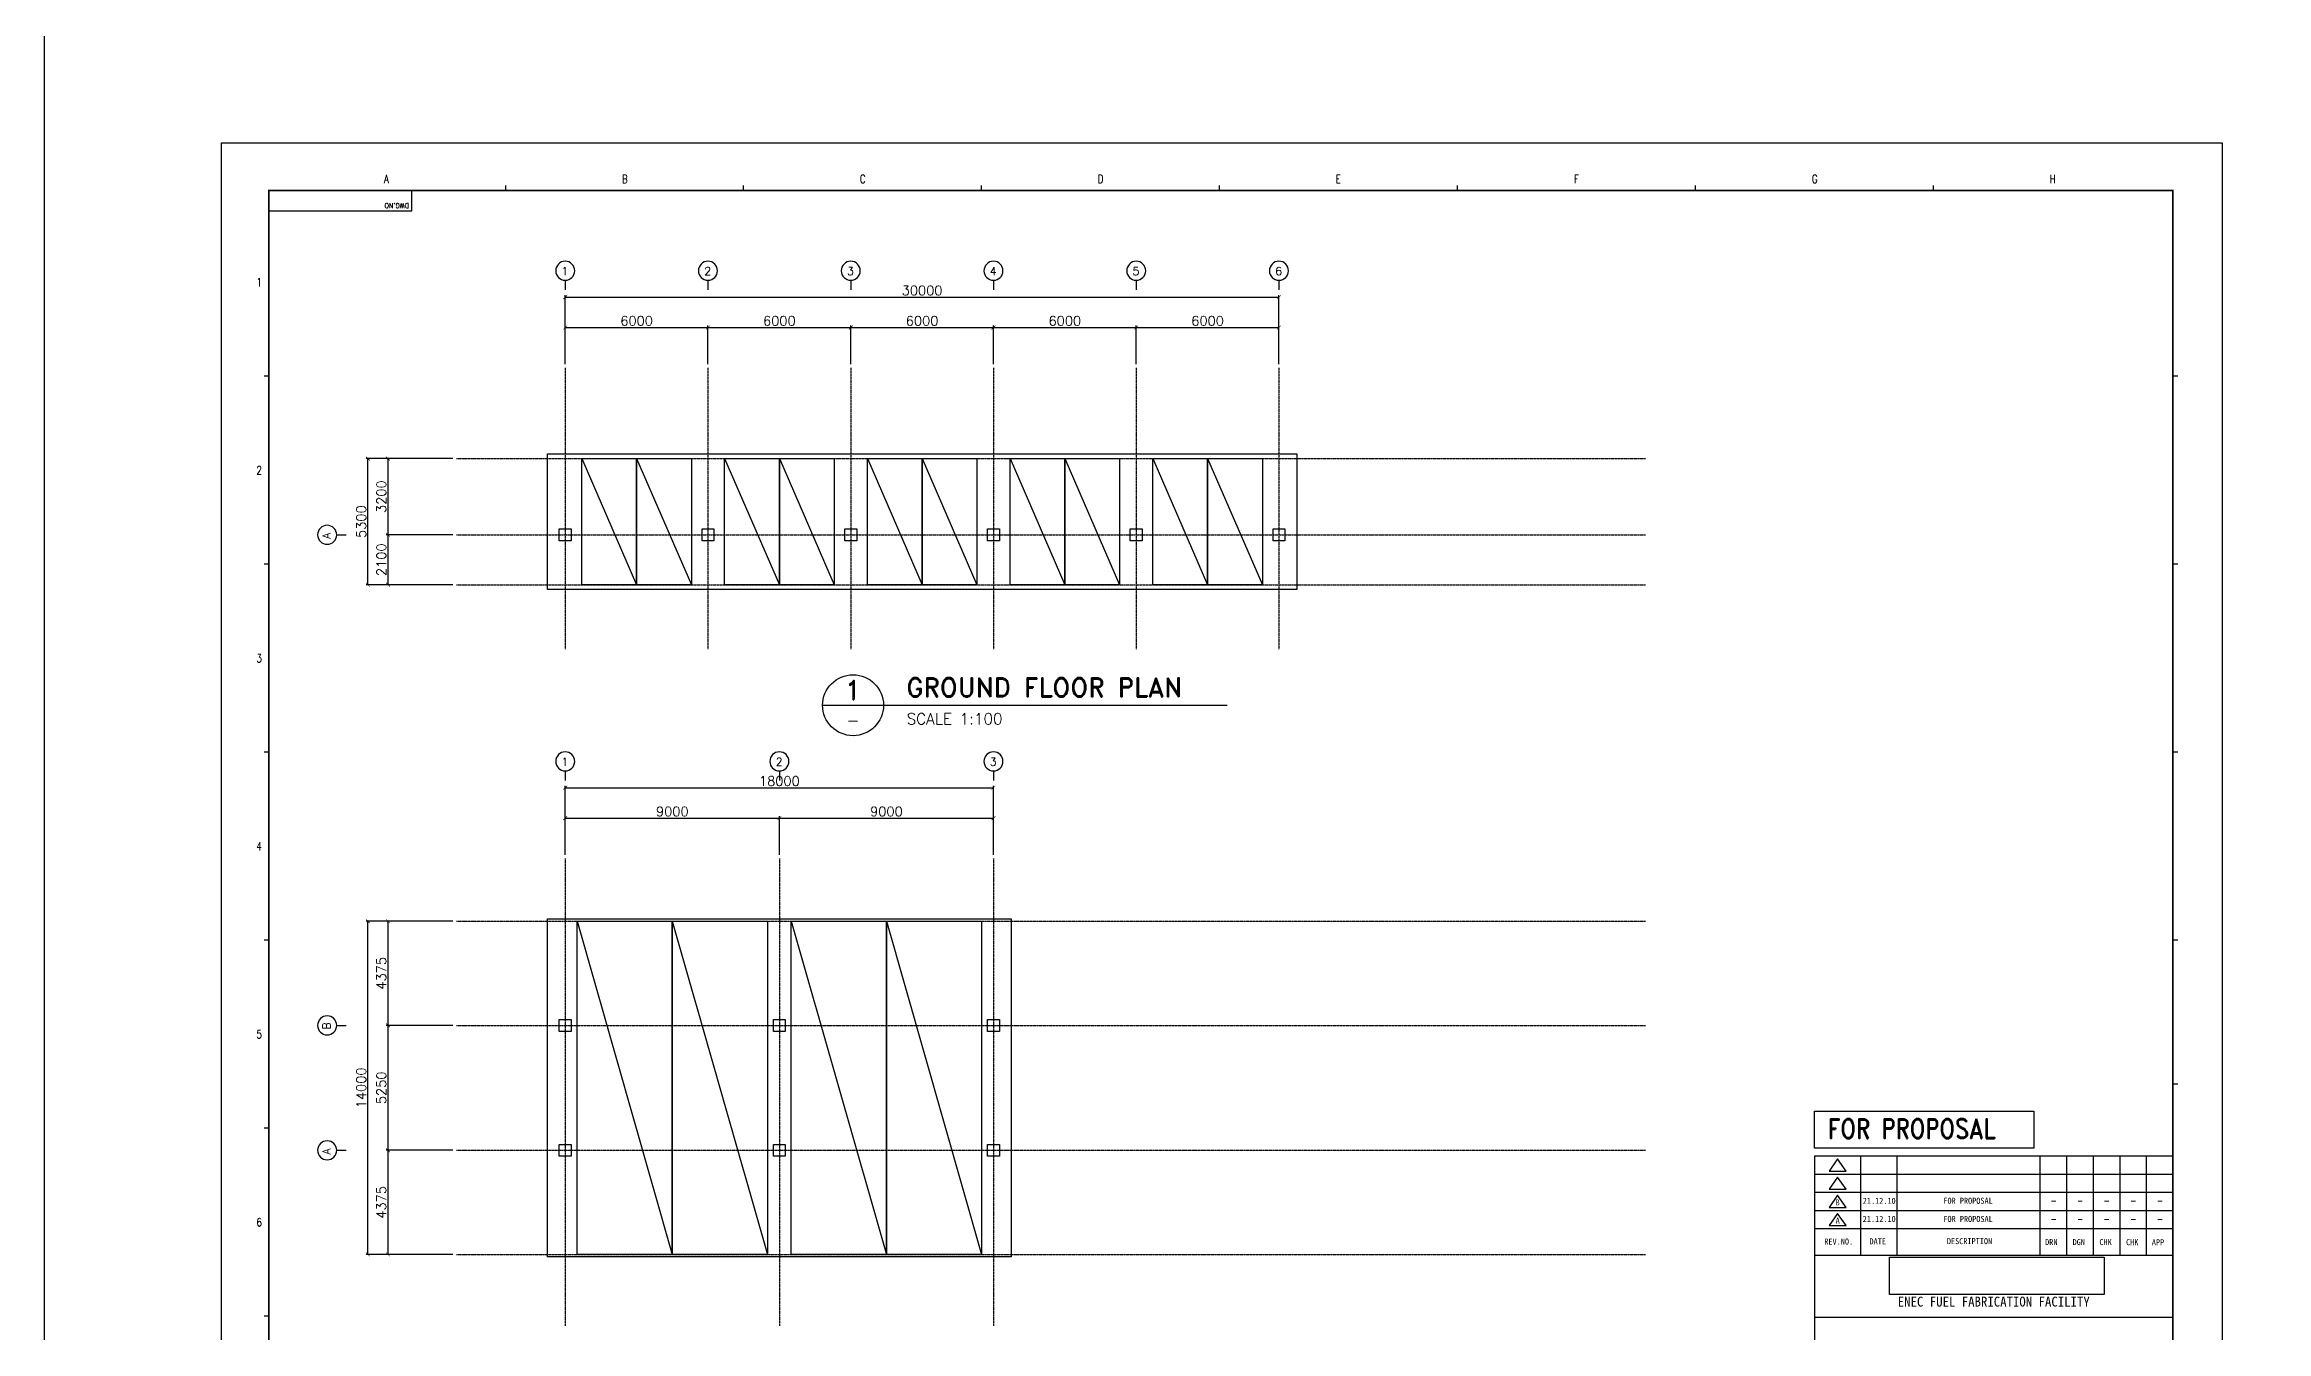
# Model space of a CAD drawing. Header units: millimetres. Extents: x -232466 to 860779, y -177975 to 311634.
# Drawn here: x 223055 to 316455, y -12095 to 41989 of the extents above; entities that cross this region are included whole.
import ezdxf
from ezdxf.enums import TextEntityAlignment as Align

# ---------------------------------------------------------------- set-up
doc = ezdxf.new("R2010")
doc.units = ezdxf.units.MM
doc.linetypes.add('AXES', pattern=[50.8, 31.75, -6.35, 6.35, -6.35])
doc.linetypes.add('CENTER', pattern=[2, 1.25, -0.25, 0.25, -0.25])
doc.layers.add('0 외형선', color=3, linetype='Continuous', lineweight=25)
doc.layers.add('TEXT', color=7, linetype='Continuous', lineweight=15)
for name, color, linetype in [('Center Line', 1, 'CENTER'), ('COL', 2, 'Continuous'), ('dim', 7, 'Continuous'), ('SYM', 7, 'Continuous'), ('TEXT1', 7, 'Continuous'), ('TITLEBOX', 7, 'Continuous'), ('TXT', 2, 'Continuous')]:
    doc.layers.add(name, color=color, linetype=linetype)
doc.styles.add('RD20', font='ROMAND.SHX', dxfattribs={"width": 0.8, "height": 2})
doc.styles.add('RD6', font='ROMAND.shx', dxfattribs={"width": 0.83, "height": 6})
doc.styles.add('ROMAND', font='romand')
doc.styles.add('RomanS', font='romans.shx')
doc.styles.add('TBOX', font='romans.shx')
doc.styles.add('돋움체', font='')
doc.styles.get('돋움체').set_extended_font_data('DotumChe')
doc.dimstyles.new('HYUNDAI', dxfattribs={"dimscale": 120, "dimtxt": 3, "dimasz": 3, "dimexe": 1, "dimexo": 2, "dimgap": 1, "dimtad": 1, "dimdec": 0, "dimdsep": 46, "dimtxsty": 'RomanS', "dimcen": 0, "dimclrd": 256, "dimclre": 256, "dimclrt": 3, "dimadec": 0, "dimazin": 0, "dimtfac": 1, "dimtdec": 0, "dimtix": 1, "dimtmove": 2, "dimatfit": 3, "dimfxl": 1, "dimtvp": 1, "dimtolj": 1, "dimarcsym": 0})
picture_1 = doc.add_image_def('image2.jpg', size_in_pixel=(500, 87))

# ---------------------------------------------------------------- blocks, each defined once
blk = doc.blocks.new('_ArchTick')
at = {"color": 0, "linetype": 'ByBlock', "const_width": 0.15}
blk.add_lwpolyline([(-0.5, -0.5), (0.5, 0.5)], dxfattribs=at)
blk = doc.blocks.new('*D784')
at = {"layer": 'Defpoints', "color": 0}
for p in [(236651, 24586), (240376, 24586), (240376, 19286)]:
    blk.add_point(p, dxfattribs=at)
at = {"layer": 'dim', "lineweight": -2}
for p, q in [((240216, 24586), (236571, 24586)), ((236651, 19286), (236651, 24586)), ((240216, 19286), (236571, 19286))]:
    blk.add_line(p, q, dxfattribs=at)
at = {"layer": 'dim', "lineweight": -2, "xscale": 160, "yscale": 160, "zscale": 160}
for p, rotation in [((236651, 24586), 90), ((236651, 19286), 270)]:
    blk.add_blockref('_ArchTick', p, dxfattribs=dict(at, rotation=rotation))
at = {"layer": 'dim', "color": 0, "insert": (236371, 21936), "char_height": 400, "attachment_point": 5, "rotation": 90, "style": 'RomanS', "bg_fill": 3, "box_fill_scale": 1.1, "bg_fill_color": 257, "bg_fill_transparency": 0}
blk.add_mtext('\\A1;5300', dxfattribs=at)
blk = doc.blocks.new('*D785')
at = {"layer": 'Defpoints', "color": 0}
for p in [(237496, 24586), (240376, 24586), (240376, 21386)]:
    blk.add_point(p, dxfattribs=at)
at = {"layer": 'dim', "lineweight": -2}
for p, q in [((240216, 24586), (237416, 24586)), ((237496, 21386), (237496, 24586)), ((240216, 21386), (237416, 21386))]:
    blk.add_line(p, q, dxfattribs=at)
at = {"layer": 'dim', "lineweight": -2, "xscale": 160, "yscale": 160, "zscale": 160}
for p, rotation in [((237496, 24586), 90), ((237496, 21386), 270)]:
    blk.add_blockref('_ArchTick', p, dxfattribs=dict(at, rotation=rotation))
at = {"layer": 'dim', "color": 0, "insert": (237216, 22986), "char_height": 400, "attachment_point": 5, "rotation": 90, "style": 'RomanS', "bg_fill": 3, "box_fill_scale": 1.1, "bg_fill_color": 257, "bg_fill_transparency": 0}
blk.add_mtext('\\A1;3200', dxfattribs=at)
blk = doc.blocks.new('*D786')
at = {"layer": 'Defpoints', "color": 0}
for p in [(250945, 30094), (244945, 28395), (250945, 28395)]:
    blk.add_point(p, dxfattribs=at)
at = {"layer": 'dim', "lineweight": -2}
for p, q in [((244945, 28555), (244945, 30174)), ((244945, 30094), (250945, 30094)), ((250945, 28555), (250945, 30174))]:
    blk.add_line(p, q, dxfattribs=at)
at = {"layer": 'dim', "lineweight": -2, "xscale": 160, "yscale": 160, "zscale": 160, "rotation": 180}
blk.add_blockref('_ArchTick', (244945, 30094), dxfattribs=at)
at = {"layer": 'dim', "lineweight": -2, "xscale": 160, "yscale": 160, "zscale": 160}
blk.add_blockref('_ArchTick', (250945, 30094), dxfattribs=at)
at = {"layer": 'dim', "color": 0, "insert": (247945, 30374), "char_height": 400, "attachment_point": 5, "style": 'RomanS', "bg_fill": 3, "box_fill_scale": 1.1, "bg_fill_color": 257, "bg_fill_transparency": 0}
blk.add_mtext('\\A1;6000', dxfattribs=at)
blk = doc.blocks.new('주열')
at = {"layer": 'SYM'}
blk.add_line((0, 600), (0, 0), dxfattribs=at)
blk.add_circle((0, 1200), 600, dxfattribs=at)
blk = doc.blocks.new('*D787')
at = {"layer": 'Defpoints', "color": 0}
for p in [(274945, 31373), (244945, 28395), (274945, 28395)]:
    blk.add_point(p, dxfattribs=at)
at = {"layer": 'dim', "lineweight": -2}
for p, q in [((244945, 28555), (244945, 31453)), ((244945, 31373), (274945, 31373)), ((274945, 28555), (274945, 31453))]:
    blk.add_line(p, q, dxfattribs=at)
at = {"layer": 'dim', "lineweight": -2, "xscale": 160, "yscale": 160, "zscale": 160, "rotation": 180}
blk.add_blockref('_ArchTick', (244945, 31373), dxfattribs=at)
at = {"layer": 'dim', "lineweight": -2, "xscale": 160, "yscale": 160, "zscale": 160}
blk.add_blockref('_ArchTick', (274945, 31373), dxfattribs=at)
at = {"layer": 'dim', "color": 0, "insert": (259945, 31653), "char_height": 400, "attachment_point": 5, "style": 'RomanS', "bg_fill": 3, "box_fill_scale": 1.1, "bg_fill_color": 257, "bg_fill_transparency": 0}
blk.add_mtext('\\A1;30000', dxfattribs=at)
blk = doc.blocks.new('*D788')
at = {"layer": 'Defpoints', "color": 0}
for p in [(240376, 21386), (240376, 19286)]:
    blk.add_point(p, dxfattribs=at)
at = {"layer": 'dim', "lineweight": -2}
for p, q in [((240216, 21386), (237416, 21386)), ((237496, 19286), (237496, 21386)), ((240216, 19286), (237416, 19286))]:
    blk.add_line(p, q, dxfattribs=at)
at = {"layer": 'dim', "lineweight": -2, "xscale": 160, "yscale": 160, "zscale": 160}
for p, rotation in [((237496, 21386), 90), ((237496, 19286), 270)]:
    blk.add_blockref('_ArchTick', p, dxfattribs=dict(at, rotation=rotation))
at = {"layer": 'dim', "color": 0, "insert": (237216, 20336), "char_height": 400, "attachment_point": 5, "rotation": 90, "style": 'RomanS', "bg_fill": 3, "box_fill_scale": 1.1, "bg_fill_color": 257, "bg_fill_transparency": 0}
blk.add_mtext('\\A1;2100', dxfattribs=at)
at = {"layer": 'Defpoints', "color": 0}
blk.add_point((237496, 21386), dxfattribs=at)
blk = doc.blocks.new('*D789')
at = {"layer": 'Defpoints', "color": 0}
for p in [(256945, 30094), (250945, 28395), (256945, 28395)]:
    blk.add_point(p, dxfattribs=at)
at = {"layer": 'dim', "lineweight": -2}
for p, q in [((250945, 28555), (250945, 30174)), ((250945, 30094), (256945, 30094)), ((256945, 28555), (256945, 30174))]:
    blk.add_line(p, q, dxfattribs=at)
at = {"layer": 'dim', "lineweight": -2, "xscale": 160, "yscale": 160, "zscale": 160, "rotation": 180}
blk.add_blockref('_ArchTick', (250945, 30094), dxfattribs=at)
at = {"layer": 'dim', "lineweight": -2, "xscale": 160, "yscale": 160, "zscale": 160}
blk.add_blockref('_ArchTick', (256945, 30094), dxfattribs=at)
at = {"layer": 'dim', "color": 0, "insert": (253945, 30374), "char_height": 400, "attachment_point": 5, "style": 'RomanS', "bg_fill": 3, "box_fill_scale": 1.1, "bg_fill_color": 257, "bg_fill_transparency": 0}
blk.add_mtext('\\A1;6000', dxfattribs=at)
blk = doc.blocks.new('*D790')
at = {"layer": 'Defpoints', "color": 0}
for p in [(262945, 30094), (256945, 28395), (262945, 28395)]:
    blk.add_point(p, dxfattribs=at)
at = {"layer": 'dim', "lineweight": -2}
for p, q in [((256945, 28555), (256945, 30174)), ((256945, 30094), (262945, 30094)), ((262945, 28555), (262945, 30174))]:
    blk.add_line(p, q, dxfattribs=at)
at = {"layer": 'dim', "lineweight": -2, "xscale": 160, "yscale": 160, "zscale": 160, "rotation": 180}
blk.add_blockref('_ArchTick', (256945, 30094), dxfattribs=at)
at = {"layer": 'dim', "lineweight": -2, "xscale": 160, "yscale": 160, "zscale": 160}
blk.add_blockref('_ArchTick', (262945, 30094), dxfattribs=at)
at = {"layer": 'dim', "color": 0, "insert": (259945, 30374), "char_height": 400, "attachment_point": 5, "style": 'RomanS', "bg_fill": 3, "box_fill_scale": 1.1, "bg_fill_color": 257, "bg_fill_transparency": 0}
blk.add_mtext('\\A1;6000', dxfattribs=at)
blk = doc.blocks.new('*D791')
at = {"layer": 'Defpoints', "color": 0}
for p in [(268945, 30094), (262945, 28395), (268945, 28395)]:
    blk.add_point(p, dxfattribs=at)
at = {"layer": 'dim', "lineweight": -2}
for p, q in [((262945, 28555), (262945, 30174)), ((262945, 30094), (268945, 30094)), ((268945, 28555), (268945, 30174))]:
    blk.add_line(p, q, dxfattribs=at)
at = {"layer": 'dim', "lineweight": -2, "xscale": 160, "yscale": 160, "zscale": 160, "rotation": 180}
blk.add_blockref('_ArchTick', (262945, 30094), dxfattribs=at)
at = {"layer": 'dim', "lineweight": -2, "xscale": 160, "yscale": 160, "zscale": 160}
blk.add_blockref('_ArchTick', (268945, 30094), dxfattribs=at)
at = {"layer": 'dim', "color": 0, "insert": (265945, 30374), "char_height": 400, "attachment_point": 5, "style": 'RomanS', "bg_fill": 3, "box_fill_scale": 1.1, "bg_fill_color": 257, "bg_fill_transparency": 0}
blk.add_mtext('\\A1;6000', dxfattribs=at)
blk = doc.blocks.new('*D792')
at = {"layer": 'Defpoints', "color": 0}
for p in [(274945, 30094), (268945, 28395), (274945, 28395)]:
    blk.add_point(p, dxfattribs=at)
at = {"layer": 'dim', "lineweight": -2}
for p, q in [((268945, 28555), (268945, 30174)), ((268945, 30094), (274945, 30094)), ((274945, 28555), (274945, 30174))]:
    blk.add_line(p, q, dxfattribs=at)
at = {"layer": 'dim', "lineweight": -2, "xscale": 160, "yscale": 160, "zscale": 160, "rotation": 180}
blk.add_blockref('_ArchTick', (268945, 30094), dxfattribs=at)
at = {"layer": 'dim', "lineweight": -2, "xscale": 160, "yscale": 160, "zscale": 160}
blk.add_blockref('_ArchTick', (274945, 30094), dxfattribs=at)
at = {"layer": 'dim', "color": 0, "insert": (271945, 30374), "char_height": 400, "attachment_point": 5, "style": 'RomanS', "bg_fill": 3, "box_fill_scale": 1.1, "bg_fill_color": 257, "bg_fill_transparency": 0}
blk.add_mtext('\\A1;6000', dxfattribs=at)
blk = doc.blocks.new('*D793')
at = {"layer": 'Defpoints', "color": 0}
for p in [(236651, 5145), (240376, 5145), (240376, -8855)]:
    blk.add_point(p, dxfattribs=at)
at = {"layer": 'dim', "lineweight": -2}
for p, q in [((240216, 5145), (236571, 5145)), ((236651, -8855), (236651, 5145)), ((240216, -8855), (236571, -8855))]:
    blk.add_line(p, q, dxfattribs=at)
at = {"layer": 'dim', "lineweight": -2, "xscale": 160, "yscale": 160, "zscale": 160}
for p, rotation in [((236651, 5145), 90), ((236651, -8855), 270)]:
    blk.add_blockref('_ArchTick', p, dxfattribs=dict(at, rotation=rotation))
at = {"layer": 'dim', "color": 0, "insert": (236371, -1855), "char_height": 400, "attachment_point": 5, "rotation": 90, "style": 'RomanS', "bg_fill": 3, "box_fill_scale": 1.1, "bg_fill_color": 257, "bg_fill_transparency": 0}
blk.add_mtext('\\A1;14000', dxfattribs=at)
blk = doc.blocks.new('*D794')
at = {"layer": 'Defpoints', "color": 0}
for p in [(237496, 5145), (240376, 5145), (240376, 770)]:
    blk.add_point(p, dxfattribs=at)
at = {"layer": 'dim', "lineweight": -2}
for p, q in [((240216, 5145), (237416, 5145)), ((237496, 770), (237496, 5145)), ((240216, 770), (237416, 770))]:
    blk.add_line(p, q, dxfattribs=at)
at = {"layer": 'dim', "lineweight": -2, "xscale": 160, "yscale": 160, "zscale": 160}
for p, rotation in [((237496, 5145), 90), ((237496, 770), 270)]:
    blk.add_blockref('_ArchTick', p, dxfattribs=dict(at, rotation=rotation))
at = {"layer": 'dim', "color": 0, "insert": (237216, 2958), "char_height": 400, "attachment_point": 5, "rotation": 90, "style": 'RomanS', "bg_fill": 3, "box_fill_scale": 1.1, "bg_fill_color": 257, "bg_fill_transparency": 0}
blk.add_mtext('\\A1;4375', dxfattribs=at)
blk = doc.blocks.new('*D795')
at = {"layer": 'Defpoints', "color": 0}
for p in [(253945, 9478), (244945, 7780), (253945, 7780)]:
    blk.add_point(p, dxfattribs=at)
at = {"layer": 'dim', "lineweight": -2}
for p, q in [((244945, 7940), (244945, 9558)), ((244945, 9478), (253945, 9478)), ((253945, 7940), (253945, 9558))]:
    blk.add_line(p, q, dxfattribs=at)
at = {"layer": 'dim', "lineweight": -2, "xscale": 160, "yscale": 160, "zscale": 160, "rotation": 180}
blk.add_blockref('_ArchTick', (244945, 9478), dxfattribs=at)
at = {"layer": 'dim', "lineweight": -2, "xscale": 160, "yscale": 160, "zscale": 160}
blk.add_blockref('_ArchTick', (253945, 9478), dxfattribs=at)
at = {"layer": 'dim', "color": 0, "insert": (249445, 9758), "char_height": 400, "attachment_point": 5, "style": 'RomanS', "bg_fill": 3, "box_fill_scale": 1.1, "bg_fill_color": 257, "bg_fill_transparency": 0}
blk.add_mtext('\\A1;9000', dxfattribs=at)
blk = doc.blocks.new('*D796')
at = {"layer": 'Defpoints', "color": 0}
for p in [(262945, 10758), (244945, 7780), (262945, 7780)]:
    blk.add_point(p, dxfattribs=at)
at = {"layer": 'dim', "lineweight": -2}
for p, q in [((244945, 7940), (244945, 10838)), ((244945, 10758), (262945, 10758)), ((262945, 7940), (262945, 10838))]:
    blk.add_line(p, q, dxfattribs=at)
at = {"layer": 'dim', "lineweight": -2, "xscale": 160, "yscale": 160, "zscale": 160, "rotation": 180}
blk.add_blockref('_ArchTick', (244945, 10758), dxfattribs=at)
at = {"layer": 'dim', "lineweight": -2, "xscale": 160, "yscale": 160, "zscale": 160}
blk.add_blockref('_ArchTick', (262945, 10758), dxfattribs=at)
at = {"layer": 'dim', "color": 0, "insert": (253945, 11038), "char_height": 400, "attachment_point": 5, "style": 'RomanS', "bg_fill": 3, "box_fill_scale": 1.1, "bg_fill_color": 257, "bg_fill_transparency": 0}
blk.add_mtext('\\A1;18000', dxfattribs=at)
blk = doc.blocks.new('*D797')
at = {"layer": 'Defpoints', "color": 0}
for p in [(237496, 770), (240376, 770), (240376, -4480)]:
    blk.add_point(p, dxfattribs=at)
at = {"layer": 'dim', "lineweight": -2}
for p, q in [((240216, 770), (237416, 770)), ((237496, -4480), (237496, 770)), ((240216, -4480), (237416, -4480))]:
    blk.add_line(p, q, dxfattribs=at)
at = {"layer": 'dim', "lineweight": -2, "xscale": 160, "yscale": 160, "zscale": 160}
for p, rotation in [((237496, 770), 90), ((237496, -4480), 270)]:
    blk.add_blockref('_ArchTick', p, dxfattribs=dict(at, rotation=rotation))
at = {"layer": 'dim', "color": 0, "insert": (237216, -1855), "char_height": 400, "attachment_point": 5, "rotation": 90, "style": 'RomanS', "bg_fill": 3, "box_fill_scale": 1.1, "bg_fill_color": 257, "bg_fill_transparency": 0}
blk.add_mtext('\\A1;5250', dxfattribs=at)
blk = doc.blocks.new('*D798')
at = {"layer": 'Defpoints', "color": 0}
for p in [(262945, 9478), (253945, 7780), (262945, 7780)]:
    blk.add_point(p, dxfattribs=at)
at = {"layer": 'dim', "lineweight": -2}
for p, q in [((253945, 7940), (253945, 9558)), ((253945, 9478), (262945, 9478)), ((262945, 7940), (262945, 9558))]:
    blk.add_line(p, q, dxfattribs=at)
at = {"layer": 'dim', "lineweight": -2, "xscale": 160, "yscale": 160, "zscale": 160, "rotation": 180}
blk.add_blockref('_ArchTick', (253945, 9478), dxfattribs=at)
at = {"layer": 'dim', "lineweight": -2, "xscale": 160, "yscale": 160, "zscale": 160}
blk.add_blockref('_ArchTick', (262945, 9478), dxfattribs=at)
at = {"layer": 'dim', "color": 0, "insert": (258445, 9758), "char_height": 400, "attachment_point": 5, "style": 'RomanS', "bg_fill": 3, "box_fill_scale": 1.1, "bg_fill_color": 257, "bg_fill_transparency": 0}
blk.add_mtext('\\A1;9000', dxfattribs=at)
blk = doc.blocks.new('*D799')
at = {"layer": 'Defpoints', "color": 0}
for p in [(237496, -4480), (240376, -4480), (240376, -8855)]:
    blk.add_point(p, dxfattribs=at)
at = {"layer": 'dim', "lineweight": -2}
for p, q in [((240216, -4480), (237416, -4480)), ((237496, -8855), (237496, -4480)), ((240216, -8855), (237416, -8855))]:
    blk.add_line(p, q, dxfattribs=at)
at = {"layer": 'dim', "lineweight": -2, "xscale": 160, "yscale": 160, "zscale": 160}
for p, rotation in [((237496, -4480), 90), ((237496, -8855), 270)]:
    blk.add_blockref('_ArchTick', p, dxfattribs=dict(at, rotation=rotation))
at = {"layer": 'dim', "color": 0, "insert": (237216, -6667), "char_height": 400, "attachment_point": 5, "rotation": 90, "style": 'RomanS', "bg_fill": 3, "box_fill_scale": 1.1, "bg_fill_color": 257, "bg_fill_transparency": 0}
blk.add_mtext('\\A1;4375', dxfattribs=at)

msp = doc.modelspace()

# ---------------------------------------------------------------- linework, layer by layer
for p, q in [((245645.1, 24585.6), (247945.5, 19285.6)), ((247945.5, 24585.6), (250245.8, 19285.6)), ((251645.1, 24585.6), (253945.5, 19285.6)), ((253945.5, 24585.6), (256245.8, 19285.6)), ((257645.1, 24585.6), (259945.5, 19285.6)), ((259945.5, 24585.6), (262245.8, 19285.6)), ((263645.1, 24585.6), (265945.5, 19285.6)), ((265945.5, 24585.6), (268245.8, 19285.6)), ((269645.1, 24585.6), (271945.5, 19285.6)), ((271945.5, 24585.6), (274245.8, 19285.6)), ((245444.8, 5145.1), (249444.8, -8854.9)), ((249444.8, 5145.1), (253444.7, -8854.9)), ((254444.8, 5145.1), (258444.8, -8854.9)), ((258444.8, 5145.1), (262444.7, -8854.9))]:
    msp.add_line(p, q)
for points in [[(245644.8, 24585.6), (247945.5, 24585.6), (247945.5, 19285.6), (245644.8, 19285.6)], [(247944.8, 24585.6), (250245.8, 24585.6), (250245.8, 19285.6), (247944.8, 19285.6)], [(251644.8, 24585.6), (253945.5, 24585.6), (253945.5, 19285.6), (251644.8, 19285.6)], [(253944.8, 24585.6), (256245.8, 24585.6), (256245.8, 19285.6), (253944.8, 19285.6)], [(257644.8, 24585.6), (259945.5, 24585.6), (259945.5, 19285.6), (257644.8, 19285.6)], [(259944.8, 24585.6), (262245.8, 24585.6), (262245.8, 19285.6), (259944.8, 19285.6)], [(263644.8, 24585.6), (265945.5, 24585.6), (265945.5, 19285.6), (263644.8, 19285.6)], [(265944.8, 24585.6), (268245.8, 24585.6), (268245.8, 19285.6), (265944.8, 19285.6)], [(269644.8, 24585.6), (271945.5, 24585.6), (271945.5, 19285.6), (269644.8, 19285.6)], [(271944.8, 24585.6), (274245.8, 24585.6), (274245.8, 19285.6), (271944.8, 19285.6)], [(245444.8, 5145.1), (249444.8, 5145.1), (249444.8, -8854.9), (245444.8, -8854.9)], [(249444.8, 5145.1), (253444.8, 5145.1), (253444.8, -8854.9), (249444.8, -8854.9)], [(254444.8, 5145.1), (258444.8, 5145.1), (258444.8, -8854.9), (254444.8, -8854.9)], [(258444.8, 5145.1), (262444.8, 5145.1), (262444.8, -8854.9), (258444.8, -8854.9)]]:
    msp.add_lwpolyline(points, close=True)
msp.add_lwpolyline([(255762.7, 14223.4), (272762.7, 14223.4)])
msp.add_circle((257042.7, 14223.4), 1280)
at = {"layer": '0 외형선', "linetype": 'Continuous'}
for points in [[(244194.8, 24785.6), (275694.8, 24785.6), (275694.8, 19085.6), (244194.8, 19085.6)], [(244195.9, 5245.1), (263694.8, 5245.1), (263694.8, -8954.9), (244195.9, -8954.9)]]:
    msp.add_lwpolyline(points, close=True, dxfattribs=at)
at = {"layer": 'Center Line', "linetype": 'AXES'}
for p, q in [((244944.8, 28395.3), (244944.8, 16585.6)), ((244944.8, 7779.8), (244944.8, -11854.9))]:
    msp.add_line(p, q, dxfattribs=at)
at = {"layer": 'COL'}
for points in [[(244694.8, 21135.6), (244694.8, 21635.6), (245194.8, 21635.6), (245194.8, 21135.6)], [(250694.8, 21135.6), (250694.8, 21635.6), (251194.8, 21635.6), (251194.8, 21135.6)], [(256694.8, 21135.6), (256694.8, 21635.6), (257194.8, 21635.6), (257194.8, 21135.6)], [(262694.8, 21135.6), (262694.8, 21635.6), (263194.8, 21635.6), (263194.8, 21135.6)], [(268694.8, 21135.6), (268694.8, 21635.6), (269194.8, 21635.6), (269194.8, 21135.6)], [(274694.8, 21135.6), (274694.8, 21635.6), (275194.8, 21635.6), (275194.8, 21135.6)], [(244694.8, 520.1), (244694.8, 1020.1), (245194.8, 1020.1), (245194.8, 520.1)], [(253694.8, 520.1), (253694.8, 1020.1), (254194.8, 1020.1), (254194.8, 520.1)], [(262694.8, 520.1), (262694.8, 1020.1), (263194.8, 1020.1), (263194.8, 520.1)], [(244694.8, -4729.9), (244694.8, -4229.9), (245194.8, -4229.9), (245194.8, -4729.9)], [(253694.8, -4729.9), (253694.8, -4229.9), (254194.8, -4229.9), (254194.8, -4729.9)], [(262694.8, -4729.9), (262694.8, -4229.9), (263194.8, -4229.9), (263194.8, -4729.9)]]:
    msp.add_lwpolyline(points, close=True, dxfattribs=at)
at = {"layer": 'TITLEBOX', "color": 4, "linetype": 'Continuous'}
for p, q in [((242442.8, 35857), (242442.8, 36057)), ((242442.8, 35857), (242442.8, 36057)), ((252442.8, 35857), (252442.8, 36057)), ((252442.8, 35857), (252442.8, 36057)), ((262442.8, 35857), (262442.8, 36057)), ((262442.8, 35857), (262442.8, 36057)), ((272442.8, 35857), (272442.8, 36057)), ((272442.8, 35857), (272442.8, 36057)), ((282442.8, 35857), (282442.8, 36057)), ((282442.8, 35857), (282442.8, 36057)), ((292456.5, 35857), (292456.5, 36057)), ((292456.5, 35857), (292456.5, 36057)), ((302456.5, 35857), (302456.5, 36057)), ((302456.5, 35857), (302456.5, 36057)), ((232492.8, 28057), (232292.8, 28057)), ((312718.8, 28057), (312518.8, 28057)), ((232492.8, 20157), (232292.8, 20157)), ((312718.8, 20157), (312518.8, 20157)), ((232492.8, 12257), (232292.8, 12257)), ((312718.8, 12257), (312518.8, 12257)), ((232492.8, 4357), (232292.8, 4357)), ((312718.8, 4357), (312518.8, 4357)), ((312718.8, -1705.7), (312518.8, -1705.7)), ((232492.8, -3543), (232292.8, -3543)), ((232492.8, -11443), (232292.8, -11443))]:
    msp.add_line(p, q, dxfattribs=at)
at = {"layer": 'TITLEBOX', "color": 30, "linetype": 'Continuous'}
for p, q in [((297458.6, -2827.8), (306669.9, -2827.8)), ((297458.6, -4390.5), (297458.6, -2827.8)), ((306669.9, -2827.8), (306669.9, -4390.5)), ((306669.9, -4390.5), (297458.6, -4390.5))]:
    msp.add_line(p, q, dxfattribs=at)
at = {"layer": 'TITLEBOX'}
for p, q in [((297458.6, -4716.3), (312518.8, -4716.3)), ((297458.6, -4716.3), (297458.6, -19249.6)), ((297458.6, -4716.3), (312518.8, -4716.3)), ((297458.6, -4716.3), (297458.6, -19249.6)), ((297458.6, -5479.5), (312518.8, -5479.5)), ((297458.6, -5479.5), (312518.8, -5479.5)), ((298425.3, -4843.5), (298069.1, -5352.3)), ((298425.3, -4843.5), (298069.1, -5352.3)), ((298069.1, -5352.3), (298781.5, -5352.3)), ((298069.1, -5352.3), (298781.5, -5352.3)), ((298781.5, -5352.3), (298425.3, -4843.5)), ((298781.5, -5352.3), (298425.3, -4843.5)), ((299392, -4716.3), (299392, -8888.4)), ((299392, -4716.3), (299392, -8888.4)), ((300918.4, -4716.3), (300918.4, -8888.4)), ((300918.4, -4716.3), (300918.4, -8888.4)), ((306926.5, -4720), (306926.5, -8888.4)), ((306926.5, -4720), (306926.5, -8888.4)), ((308045, -4720), (308045, -8888.4)), ((308045, -4720), (308045, -8888.4)), ((309163.5, -4720), (309163.5, -8888.4)), ((309163.5, -4720), (309163.5, -8888.4)), ((310281.9, -4720), (310281.9, -8888.4)), ((310281.9, -4720), (310281.9, -8888.4)), ((311400.4, -4720), (311400.4, -8888.4)), ((311400.4, -4720), (311400.4, -8888.4)), ((297458.6, -6242.7), (312518.8, -6242.7)), ((297458.6, -6242.7), (312518.8, -6242.7)), ((298425.3, -5606.7), (298069.1, -6115.5)), ((298425.3, -5606.7), (298069.1, -6115.5)), ((298069.1, -6115.5), (298781.5, -6115.5)), ((298069.1, -6115.5), (298781.5, -6115.5)), ((298425.3, -6369.9), (298069.1, -6878.7)), ((298425.3, -6369.9), (298069.1, -6878.7)), ((298781.5, -6115.5), (298425.3, -5606.7)), ((298781.5, -6115.5), (298425.3, -5606.7)), ((298781.5, -6878.7), (298425.3, -6369.9)), ((298781.5, -6878.7), (298425.3, -6369.9)), ((297458.6, -7005.9), (312518.8, -7005.9)), ((297458.6, -7005.9), (312518.8, -7005.9)), ((298069.1, -6878.7), (298781.5, -6878.7)), ((298069.1, -6878.7), (298781.5, -6878.7)), ((298425.3, -7133.1), (298069.1, -7641.9)), ((298425.3, -7133.1), (298069.1, -7641.9)), ((298781.5, -7641.9), (298425.3, -7133.1)), ((298781.5, -7641.9), (298425.3, -7133.1)), ((297458.6, -7769.1), (312518.8, -7769.1)), ((297458.6, -7769.1), (312518.8, -7769.1)), ((298069.1, -7641.9), (298781.5, -7641.9)), ((298069.1, -7641.9), (298781.5, -7641.9)), ((297458.6, -8888.4), (312518.8, -8888.4)), ((297458.6, -8888.4), (312518.8, -8888.4)), ((297458.6, -11487.5), (312518.8, -11487.5)), ((297458.6, -11487.5), (312518.8, -11487.5))]:
    msp.add_line(p, q, dxfattribs=at)
at = {"layer": 'TITLEBOX', "color": 7}
msp.add_lwpolyline([(230492.8, 37857), (314592.8, 37857), (314592.8, -21543), (230492.8, -21543)], close=True, dxfattribs=at)
at = {"layer": 'TITLEBOX', "color": 4, "const_width": 70}
msp.add_lwpolyline([(232492.8, 35857), (312518.8, 35857), (312518.8, -19234.5), (232492.8, -19234.5)], close=True, dxfattribs=at)
at = {"layer": 'TITLEBOX'}
msp.add_lwpolyline([(232492.8, 34991.1), (238492.8, 34991.1), (238492.8, 35857)], dxfattribs=at)

# ---------------------------------------------------------------- block references
at = {"layer": 'SYM', "xscale": -0.6666666666666666, "yscale": 0.6666666666666666, "zscale": 0.6666666666666666, "rotation": 359.9999999999999}
for p in [(244944.8, 31680), (244944.8, 11064.5)]:
    msp.add_blockref('주열', p, dxfattribs=at)

# ---------------------------------------------------------------- texts
at = {"layer": 'SYM', "style": 'ROMAND'}
for p in [(244789.2, 32295.8), (244789.2, 11680.3)]:
    msp.add_text('1', height=336.4, dxfattribs=at).set_placement(p)
for s, p in [('A', (235082.6, 21209.7)), ('B', (235082.6, 594.2)), ('A', (235082.6, -4655.8))]:
    msp.add_text(s, height=336.4, rotation=90, dxfattribs=at).set_placement(p)
at = {"layer": 'TEXT', "color": 7, "style": '돋움체'}
for s, height, p in [('21.12.10', 254.4, (300173.9, -6600)), ('FOR PROPOSAL', 254.396, (303908.3, -6600)), ('A', 254.4, (298428.7, -7432.6)), ('B', 254.4, (298428.7, -6669.4)), ('21.12.10', 254.4, (300173.9, -7363.2)), ('FOR PROPOSAL', 254.396, (303908.3, -7363.2))]:
    msp.add_text(s, height=height, dxfattribs=at).set_placement(p, align=Align.MIDDLE_CENTER)
at = {"layer": 'TEXT1', "color": 3, "style": 'ROMAND'}
msp.add_text('1', height=800, dxfattribs=at).set_placement((257042.7, 14863.4), align=Align.MIDDLE_CENTER)
for s, height, p in [('GROUND FLOOR PLAN', 800, (259282.7, 14573.2)), ('SCALE 1:100', 468, (259294.1, 13417.6))]:
    msp.add_text(s, height=height, dxfattribs=at).set_placement(p)
at = {"layer": 'TEXT1', "style": 'RomanS'}
msp.add_text('-', height=480, dxfattribs=at).set_placement((257042.7, 13583.4), align=Align.MIDDLE_CENTER)
at = {"layer": 'TITLEBOX', "color": 4, "linetype": 'Continuous', "style": 'TBOX', "width": 0.75}
for s, p in [('A', (237329.8, 36163.5)), ('B', (247329.8, 36163.5)), ('C', (257329.8, 36163.5)), ('D', (267329.8, 36163.5)), ('E', (277329.8, 36163.5)), ('F', (287343.5, 36163.5)), ('G', (297343.5, 36163.5)), ('H', (307343.5, 36163.5)), ('1', (231966.9, 31823.8)), ('2', (231966.9, 23923.8)), ('3', (231966.9, 16023.8)), ('4', (231966.9, 8123.8)), ('5', (231966.9, 223.8)), ('6', (231966.9, -7676.2))]:
    msp.add_text(s, height=350, dxfattribs=at).set_placement(p)
at = {"layer": 'TITLEBOX', "style": 'ROMAND'}
msp.add_text('DWG.NO', height=200, rotation=180, dxfattribs=at).set_placement((238377.3, 35316.8))
at = {"layer": 'TITLEBOX', "style": '돋움체'}
for s, height, p in [('REV.NO.', 254.4, (297866.8, -8439.8)), ('REV.NO.', 254.4, (297866.8, -8439.8)), ('DATE', 254.4, (299765, -8429.6)), ('DATE', 254.4, (299765, -8429.6)), ('DESCRIPTION', 254.396, (303017.5, -8422.9)), ('DESCRIPTION', 254.396, (303017.5, -8422.9)), ('DRN', 254.4, (307147.8, -8462.8)), ('DRN', 254.4, (307147.8, -8462.8)), ('DGN', 254.4, (308301.7, -8462.8)), ('DGN', 254.4, (308301.7, -8462.8)), ('CHK', 254.4, (309428.2, -8462.8)), ('CHK', 254.4, (309428.2, -8462.8)), ('CHK', 254.4, (310548.6, -8465.6)), ('CHK', 254.4, (310548.6, -8465.6)), ('APP', 254.4, (311632.3, -8470.8)), ('APP', 254.4, (311632.3, -8470.8))]:
    msp.add_text(s, height=height, dxfattribs=at).set_placement(p)
at = {"layer": 'TITLEBOX', "color": 3, "style": '돋움체'}
msp.add_text('ENEC FUEL FABRICATION FACILITY', height=416.189, dxfattribs=at).set_placement((304988.7, -10837.7), align=Align.MIDDLE)
at = {"layer": 'TXT', "color": 30, "linetype": 'Continuous', "style": 'RD6', "width": 0.83}
msp.add_text('FOR PROPOSAL', height=835.501, dxfattribs=at).set_placement((298009.2, -3987.5))
at = {"layer": 'TXT', "color": 7, "style": 'RD20', "width": 0.83}
for p in [(307501.7, -6739.5), (307501.7, -7502.7), (308620.2, -6739.5), (308620.2, -7502.7), (309738.7, -6739.5), (309738.7, -7502.7), (310857.1, -6739.5), (310857.1, -7502.7), (311975.6, -6739.5), (311975.6, -7502.7)]:
    msp.add_text('-', height=282.8, dxfattribs=at).set_placement(p, align=Align.CENTER)

# ---------------------------------------------------------------- pictures from other files: only their frames are drawn
image = msp.add_image(picture_1, insert=(300607, -10543.6), size_in_units=(9015.9, 1568.8))
image.dxf.flags = 7

# ---------------------------------------------------------------- next in the draw order: dimensions: what is measured, and where the dimension line sits
at = {"layer": 'dim'}
for base, p1, p2, picture, middle in [((250944.8, 30093.6), (244944.8, 28395.3), (250944.8, 28395.3), '*D786', (247944.8, 30373.6)), ((253944.8, 9478.1), (244944.8, 7779.8), (253944.8, 7779.8), '*D795', (249444.8, 9758.1))]:
    dim = msp.add_linear_dim(base=base, p1=p1, p2=p2, dimstyle='HYUNDAI', override={"dimscale": 80, "dimtxt": 5, "dimasz": 2, "dimpost": '\\X', "dimblk1": 'ArchTick', "dimblk2": 'ArchTick', "dimsah": 1, "dimclrt": 0, "dimtfill": 1}, dxfattribs=at)
    dim.commit()
    dim.dimension.update_dxf_attribs({"geometry": picture, "text_midpoint": middle})
for base, p1, p2, picture, middle in [((236651.5, 24585.6), (240376.2, 19285.6), (240376.2, 24585.6), '*D784', (236371.5, 21935.6)), ((236651.5, 5145.1), (240376.2, -8854.9), (240376.2, 5145.1), '*D793', (236371.5, -1854.9))]:
    dim = msp.add_linear_dim(base=base, p1=p1, p2=p2, angle=90, dimstyle='HYUNDAI', override={"dimscale": 80, "dimtxt": 5, "dimasz": 2, "dimpost": '\\X', "dimblk1": 'ArchTick', "dimblk2": 'ArchTick', "dimsah": 1, "dimclrt": 0, "dimtfill": 1}, dxfattribs=at)
    dim.commit()
    dim.dimension.update_dxf_attribs({"geometry": picture, "text_midpoint": middle})

# ---------------------------------------------------------------- next in the draw order: linework, layer by layer
at = {"layer": 'Center Line', "linetype": 'AXES'}
msp.add_line((240376.2, -8854.9), (290361.8, -8854.9), dxfattribs=at)

# ---------------------------------------------------------------- next in the draw order: block references
at = {"layer": 'SYM', "xscale": -0.6666666666666666, "yscale": 0.6666666666666666, "zscale": 0.6666666666666666}
for p, rotation in [((235738.5, 21385.6), 89.99999999999966), ((235738.5, 770.1), 89.99999999999962), ((235738.5, -4479.9), 89.99999999999962)]:
    msp.add_blockref('주열', p, dxfattribs=dict(at, rotation=rotation))

# ---------------------------------------------------------------- next in the draw order: dimensions: what is measured, and where the dimension line sits
at = {"layer": 'dim'}
for base, p1, p2, picture, middle in [((274944.8, 31373.2), (244944.8, 28395.3), (274944.8, 28395.3), '*D787', (259944.8, 31653.2)), ((262945.1, 10757.7), (244944.8, 7779.8), (262945.1, 7779.8), '*D796', (253944.9, 11037.7))]:
    dim = msp.add_linear_dim(base=base, p1=p1, p2=p2, dimstyle='HYUNDAI', override={"dimscale": 80, "dimtxt": 5, "dimasz": 2, "dimpost": '\\X', "dimblk1": 'ArchTick', "dimblk2": 'ArchTick', "dimsah": 1, "dimclrt": 0, "dimtfill": 1}, dxfattribs=at)
    dim.commit()
    dim.dimension.update_dxf_attribs({"geometry": picture, "text_midpoint": middle})
for base, p1, p2, picture, middle in [((237496.2, 24585.6), (240376.2, 21385.6), (240376.2, 24585.6), '*D785', (237216.2, 22985.6)), ((237496.2, 5145.1), (240376.2, 770.1), (240376.2, 5145.1), '*D794', (237216.2, 2957.6))]:
    dim = msp.add_linear_dim(base=base, p1=p1, p2=p2, angle=90, dimstyle='HYUNDAI', override={"dimscale": 80, "dimtxt": 5, "dimasz": 2, "dimpost": '\\X', "dimblk1": 'ArchTick', "dimblk2": 'ArchTick', "dimsah": 1, "dimclrt": 0, "dimtfill": 1}, dxfattribs=at)
    dim.commit()
    dim.dimension.update_dxf_attribs({"geometry": picture, "text_midpoint": middle})

# ---------------------------------------------------------------- next in the draw order: linework, layer by layer
at = {"layer": 'Center Line', "linetype": 'AXES'}
for p, q in [((250944.8, 28395.3), (250944.8, 16585.6)), ((256944.8, 28395.3), (256944.8, 16585.6)), ((262944.8, 28395.3), (262944.8, 16585.6)), ((268944.8, 28395.3), (268944.8, 16585.6)), ((274944.8, 28395.3), (274944.8, 16585.6)), ((240376.2, 24585.6), (290361.8, 24585.6)), ((262944.8, 7779.8), (262944.8, -11854.9)), ((240376.2, 5145.1), (290361.8, 5145.1))]:
    msp.add_line(p, q, dxfattribs=at)

# ---------------------------------------------------------------- next in the draw order: block references
at = {"layer": 'SYM', "xscale": -0.6666666666666666, "yscale": 0.6666666666666666, "zscale": 0.6666666666666666, "rotation": 359.9999999999999}
for p in [(250944.8, 31680), (256944.8, 31680), (262944.8, 31680), (268944.8, 31680), (274944.8, 31680), (253944.8, 11064.5), (262944.8, 11064.5)]:
    msp.add_blockref('주열', p, dxfattribs=at)

# ---------------------------------------------------------------- next in the draw order: texts
at = {"layer": 'SYM', "style": 'ROMAND'}
for s, p in [('2', (250789.2, 32295.8)), ('3', (256789.2, 32295.8)), ('4', (262789.2, 32295.8)), ('5', (268789.2, 32295.8)), ('6', (274789.2, 32295.8)), ('2', (253789.2, 11680.3)), ('3', (262789.2, 11680.3))]:
    msp.add_text(s, height=336.4, dxfattribs=at).set_placement(p)

# ---------------------------------------------------------------- next in the draw order: dimensions: what is measured, and where the dimension line sits
at = {"layer": 'dim'}
for base, p1, p2, picture, middle in [((237496.2, 21385.6), (240376.2, 19285.6), (240376.2, 21385.6), '*D788', (237216.2, 20335.6)), ((237496.2, 770.1), (240376.2, -4479.9), (240376.2, 770.1), '*D797', (237216.2, -1854.9))]:
    dim = msp.add_linear_dim(base=base, p1=p1, p2=p2, angle=90, dimstyle='HYUNDAI', override={"dimscale": 80, "dimtxt": 5, "dimasz": 2, "dimpost": '\\X', "dimblk1": 'ArchTick', "dimblk2": 'ArchTick', "dimsah": 1, "dimclrt": 0, "dimtfill": 1}, dxfattribs=at)
    dim.commit()
    dim.dimension.update_dxf_attribs({"geometry": picture, "text_midpoint": middle})

# ---------------------------------------------------------------- next in the draw order: linework, layer by layer
at = {"layer": 'Center Line', "linetype": 'AXES'}
for p, q in [((240376.2, 21385.6), (290361.8, 21385.6)), ((240376.2, 19285.6), (290361.8, 19285.6)), ((240376.2, 770.1), (290361.8, 770.1)), ((240376.2, -4479.9), (290361.8, -4479.9))]:
    msp.add_line(p, q, dxfattribs=at)

# ---------------------------------------------------------------- next in the draw order: dimensions: what is measured, and where the dimension line sits
at = {"layer": 'dim'}
for base, p1, p2, picture, middle in [((256945.1, 30093.6), (250945.1, 28395.3), (256945.1, 28395.3), '*D789', (253945.1, 30373.6)), ((262945.1, 9478.1), (253944.8, 7779.8), (262945.1, 7779.8), '*D798', (258444.9, 9758.1))]:
    dim = msp.add_linear_dim(base=base, p1=p1, p2=p2, dimstyle='HYUNDAI', override={"dimscale": 80, "dimtxt": 5, "dimasz": 2, "dimpost": '\\X', "dimblk1": 'ArchTick', "dimblk2": 'ArchTick', "dimsah": 1, "dimclrt": 0, "dimtfill": 1}, dxfattribs=at)
    dim.commit()
    dim.dimension.update_dxf_attribs({"geometry": picture, "text_midpoint": middle})

# ---------------------------------------------------------------- next in the draw order: linework, layer by layer
at = {"layer": 'Center Line', "linetype": 'AXES'}
for p, q in [((253944.8, 7779.8), (253944.8, -11854.9)), ((262944.8, 7779.8), (262944.8, -11854.9))]:
    msp.add_line(p, q, dxfattribs=at)

# ---------------------------------------------------------------- next in the draw order: dimensions: what is measured, and where the dimension line sits
at = {"layer": 'dim'}
dim = msp.add_linear_dim(base=(262945.1, 30093.6), p1=(256945.1, 28395.3), p2=(262945.1, 28395.3), dimstyle='HYUNDAI', override={"dimscale": 80, "dimtxt": 5, "dimasz": 2, "dimpost": '\\X', "dimblk1": 'ArchTick', "dimblk2": 'ArchTick', "dimsah": 1, "dimclrt": 0, "dimtfill": 1}, dxfattribs=at)
dim.commit()
dim.dimension.update_dxf_attribs({"geometry": '*D790', "text_midpoint": (259945.1, 30373.6)})
dim = msp.add_linear_dim(base=(237496.2, -4479.9), p1=(240376.2, -8854.9), p2=(240376.2, -4479.9), angle=90, dimstyle='HYUNDAI', override={"dimscale": 80, "dimtxt": 5, "dimasz": 2, "dimpost": '\\X', "dimblk1": 'ArchTick', "dimblk2": 'ArchTick', "dimsah": 1, "dimclrt": 0, "dimtfill": 1}, dxfattribs=at)
dim.commit()
dim.dimension.update_dxf_attribs({"geometry": '*D799', "text_midpoint": (237216.2, -6667.4)})

# ---------------------------------------------------------------- next in the draw order: dimensions: what is measured, and where the dimension line sits
dim = msp.add_linear_dim(base=(268945.1, 30093.6), p1=(262945.1, 28395.3), p2=(268945.1, 28395.3), dimstyle='HYUNDAI', override={"dimscale": 80, "dimtxt": 5, "dimasz": 2, "dimpost": '\\X', "dimblk1": 'ArchTick', "dimblk2": 'ArchTick', "dimsah": 1, "dimclrt": 0, "dimtfill": 1}, dxfattribs=at)
dim.commit()
dim.dimension.update_dxf_attribs({"geometry": '*D791', "text_midpoint": (265945.1, 30373.6)})

# ---------------------------------------------------------------- next in the draw order: dimensions: what is measured, and where the dimension line sits
dim = msp.add_linear_dim(base=(274945.1, 30093.6), p1=(268945.1, 28395.3), p2=(274945.1, 28395.3), dimstyle='HYUNDAI', override={"dimscale": 80, "dimtxt": 5, "dimasz": 2, "dimpost": '\\X', "dimblk1": 'ArchTick', "dimblk2": 'ArchTick', "dimsah": 1, "dimclrt": 0, "dimtfill": 1}, dxfattribs=at)
dim.commit()
dim.dimension.update_dxf_attribs({"geometry": '*D792', "text_midpoint": (271945.1, 30373.6)})

# ---------------------------------------------------------------- next in the draw order: linework, layer by layer
msp.add_lwpolyline([(223055.1, 311633.8), (860779.3, 311633.8), (860779.3, -177974.5), (223055.1, -177974.5)], close=True)

doc.saveas('drawing.dxf')
